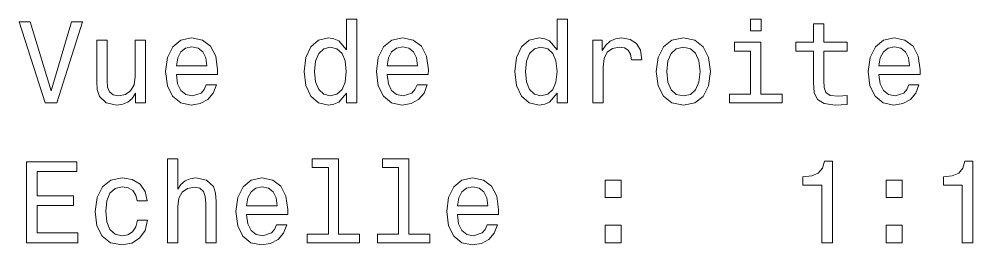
# Model space of a CAD drawing. Extents: x 276 to 976, y 40 to 757.
# Drawn here: x 328.78 to 370, y 358.5 to 368.26 of the extents above; entities that cross this region are included whole.
import ezdxf

# ---------------------------------------------------------------- set-up
doc = ezdxf.new("R2010")
doc.units = 0

msp = doc.modelspace()

# ---------------------------------------------------------------- linework, layer by layer
at = {"color": 7, "lineweight": 13}
for points in [[(331.037, 368.148), (330.16, 365.168), (329.257, 368.148), (328.778, 368.148), (329.908, 364.643), (330.412, 364.643), (331.517, 368.148)], [(342.924, 365.062), (342.924, 364.643), (343.368, 364.643), (343.368, 368.264), (342.929, 368.264), (342.929, 366.938), (342.591, 367.321), (342.385, 367.412), (342.148, 367.447), (341.719, 367.347), (341.386, 367.064), (341.169, 366.61), (341.094, 366), (341.169, 365.39), (341.386, 364.931), (341.719, 364.643), (342.148, 364.548), (342.385, 364.583), (342.597, 364.674)], [(352.032, 365.062), (352.032, 364.643), (352.476, 364.643), (352.476, 368.264), (352.037, 368.264), (352.037, 366.938), (351.7, 367.321), (351.493, 367.412), (351.256, 367.447), (350.827, 367.347), (350.494, 367.064), (350.277, 366.61), (350.202, 366), (350.277, 365.39), (350.494, 364.931), (350.827, 364.643), (351.256, 364.548), (351.493, 364.583), (351.705, 364.674)], [(360.848, 368.264), (360.379, 368.264), (360.379, 367.76), (360.848, 367.76)], [(363.107, 366.883), (363.107, 365.526), (363.138, 365.087), (363.279, 364.785), (363.561, 364.608), (364.04, 364.548), (364.565, 364.573), (364.565, 364.956), (364.182, 364.926), (363.834, 364.966), (363.647, 365.092), (363.566, 365.304), (363.551, 365.602), (363.551, 366.883), (364.565, 366.883), (364.565, 367.261), (363.551, 367.261), (363.551, 368.053), (363.107, 368.053), (363.107, 367.261), (362.341, 367.261), (362.341, 366.883)], [(334.24, 367.352), (333.796, 367.352), (333.796, 365.788), (333.746, 365.425), (333.599, 365.163), (333.372, 365.001), (333.075, 364.951), (332.838, 364.991), (332.687, 365.112), (332.601, 365.319), (332.581, 365.612), (332.581, 367.352), (332.137, 367.352), (332.137, 365.571), (332.152, 365.213), (332.248, 364.916), (332.54, 364.643), (333.009, 364.548), (333.262, 364.583), (333.478, 364.674), (333.665, 364.83), (333.816, 365.057), (333.816, 364.643), (334.24, 364.643)], [(335.576, 365.869), (337.352, 365.869), (337.357, 366.076), (337.276, 366.656), (337.054, 367.089), (336.701, 367.352), (336.232, 367.447), (335.773, 367.347), (335.42, 367.064), (335.193, 366.605), (335.112, 366), (335.188, 365.38), (335.415, 364.926), (335.763, 364.643), (336.217, 364.548), (336.61, 364.613), (336.933, 364.785), (337.17, 365.057), (337.306, 365.42), (336.867, 365.42), (336.777, 365.218), (336.646, 365.067), (336.272, 364.946), (335.985, 365.001), (335.768, 365.178), (335.627, 365.465), (335.576, 365.854)], [(344.684, 365.869), (346.46, 365.869), (346.465, 366.076), (346.384, 366.656), (346.162, 367.089), (345.809, 367.352), (345.34, 367.447), (344.881, 367.347), (344.528, 367.064), (344.301, 366.605), (344.22, 366), (344.296, 365.38), (344.523, 364.926), (344.871, 364.643), (345.325, 364.548), (345.718, 364.613), (346.041, 364.785), (346.278, 365.057), (346.414, 365.42), (345.975, 365.42), (345.885, 365.218), (345.754, 365.067), (345.38, 364.946), (345.093, 365.001), (344.876, 365.178), (344.735, 365.465), (344.684, 365.854)], [(353.571, 364.643), (354.014, 364.643), (354.014, 366.192), (354.06, 366.565), (354.196, 366.832), (354.418, 366.994), (354.715, 367.049), (354.937, 367.014), (355.104, 366.913), (355.205, 366.741), (355.24, 366.509), (355.689, 366.509), (355.628, 366.918), (355.462, 367.21), (355.184, 367.387), (354.806, 367.447), (354.549, 367.407), (354.327, 367.306), (354.13, 367.135), (353.974, 366.903), (353.974, 367.352), (353.571, 367.352)], [(356.309, 365.995), (356.39, 365.38), (356.622, 364.926), (356.99, 364.643), (357.484, 364.548), (357.973, 364.643), (358.341, 364.921), (358.573, 365.375), (358.659, 365.995), (358.573, 366.61), (358.341, 367.069), (357.973, 367.347), (357.484, 367.447), (356.99, 367.347), (356.622, 367.064), (356.39, 366.61)], [(360.833, 365.017), (360.833, 367.261), (359.693, 367.261), (359.693, 366.883), (360.389, 366.883), (360.389, 365.017), (359.481, 365.017), (359.481, 364.643), (361.751, 364.643), (361.751, 365.017)], [(365.937, 365.869), (367.712, 365.869), (367.717, 366.076), (367.636, 366.656), (367.414, 367.089), (367.061, 367.352), (366.592, 367.447), (366.133, 367.347), (365.78, 367.064), (365.553, 366.605), (365.473, 366), (365.548, 365.38), (365.775, 364.926), (366.123, 364.643), (366.577, 364.548), (366.97, 364.613), (367.293, 364.785), (367.53, 365.057), (367.666, 365.42), (367.228, 365.42), (367.137, 365.218), (367.006, 365.067), (366.633, 364.946), (366.345, 365.001), (366.128, 365.178), (365.987, 365.465), (365.937, 365.854)], [(335.576, 366.242), (335.632, 366.59), (335.768, 366.847), (335.975, 367.004), (336.247, 367.059), (336.514, 367.004), (336.721, 366.847), (336.847, 366.59), (336.893, 366.242)], [(342.223, 367.049), (342.516, 366.978), (342.738, 366.782), (342.869, 366.454), (342.919, 366), (342.869, 365.541), (342.738, 365.213), (342.516, 365.012), (342.223, 364.946), (341.946, 365.012), (341.734, 365.213), (341.593, 365.546), (341.548, 366), (341.593, 366.449), (341.734, 366.777), (341.946, 366.978)], [(344.684, 366.242), (344.74, 366.59), (344.876, 366.847), (345.083, 367.004), (345.355, 367.059), (345.622, 367.004), (345.829, 366.847), (345.955, 366.59), (346.001, 366.242)], [(351.331, 367.049), (351.624, 366.978), (351.846, 366.782), (351.977, 366.454), (352.027, 366), (351.977, 365.541), (351.846, 365.213), (351.624, 365.012), (351.331, 364.946), (351.054, 365.012), (350.842, 365.213), (350.701, 365.546), (350.656, 366), (350.701, 366.449), (350.842, 366.777), (351.054, 366.978)], [(356.763, 366), (356.808, 366.454), (356.95, 366.782), (357.176, 366.983), (357.484, 367.054), (357.787, 366.983), (358.014, 366.787), (358.155, 366.454), (358.205, 366), (358.155, 365.541), (358.014, 365.208), (357.787, 365.006), (357.484, 364.941), (357.176, 365.006), (356.95, 365.208), (356.808, 365.541)], [(365.937, 366.242), (365.992, 366.59), (366.128, 366.847), (366.335, 367.004), (366.607, 367.059), (366.875, 367.004), (367.081, 366.847), (367.207, 366.59), (367.253, 366.242)], [(329.101, 358.597), (331.32, 358.597), (331.32, 359.02), (329.565, 359.02), (329.565, 360.205), (331.128, 360.205), (331.128, 360.624), (329.565, 360.624), (329.565, 361.673), (331.28, 361.673), (331.28, 362.097), (329.101, 362.097)], [(335.188, 358.597), (335.632, 358.597), (335.632, 360.16), (335.677, 360.518), (335.823, 360.78), (336.05, 360.942), (336.353, 361.002), (336.595, 360.952), (336.746, 360.816), (336.822, 360.589), (336.847, 360.286), (336.847, 358.597), (337.291, 358.597), (337.291, 360.377), (337.271, 360.735), (337.18, 361.032), (336.883, 361.305), (336.419, 361.401), (336.166, 361.365), (335.95, 361.269), (335.768, 361.118), (335.632, 360.911), (335.632, 362.218), (335.188, 362.218)], [(342.143, 361.844), (342.143, 358.97), (341.23, 358.97), (341.23, 358.597), (343.494, 358.597), (343.494, 358.97), (342.586, 358.97), (342.586, 362.218), (341.447, 362.218), (341.447, 361.844)], [(345.179, 361.844), (345.179, 358.97), (344.266, 358.97), (344.266, 358.597), (346.53, 358.597), (346.53, 358.97), (345.622, 358.97), (345.622, 362.218), (344.483, 362.218), (344.483, 361.844)], [(363.465, 358.597), (363.924, 358.597), (363.924, 362.122), (363.581, 362.122), (363.491, 361.814), (363.309, 361.607), (363.032, 361.486), (362.648, 361.446), (362.648, 361.088), (363.465, 361.088)], [(369.537, 358.597), (369.996, 358.597), (369.996, 362.122), (369.653, 362.122), (369.563, 361.814), (369.381, 361.607), (369.104, 361.486), (368.72, 361.446), (368.72, 361.088), (369.537, 361.088)], [(333.877, 360.407), (334.316, 360.407), (334.225, 360.811), (334.008, 361.128), (333.67, 361.325), (333.231, 361.401), (332.747, 361.3), (332.379, 361.017), (332.147, 360.558), (332.066, 359.943), (332.142, 359.333), (332.369, 358.879), (332.727, 358.597), (333.216, 358.501), (333.65, 358.576), (333.988, 358.788), (334.22, 359.121), (334.321, 359.565), (333.897, 359.565), (333.821, 359.282), (333.68, 359.071), (333.478, 358.939), (333.231, 358.899), (332.924, 358.965), (332.702, 359.166), (332.566, 359.494), (332.52, 359.958), (332.566, 360.412), (332.707, 360.74), (332.934, 360.942), (333.231, 361.012), (333.493, 360.967), (333.69, 360.851), (333.821, 360.659)], [(338.612, 359.822), (340.388, 359.822), (340.393, 360.029), (340.312, 360.609), (340.09, 361.042), (339.737, 361.305), (339.268, 361.401), (338.809, 361.3), (338.456, 361.017), (338.229, 360.558), (338.148, 359.953), (338.224, 359.333), (338.451, 358.879), (338.799, 358.597), (339.253, 358.501), (339.646, 358.566), (339.969, 358.738), (340.206, 359.01), (340.342, 359.373), (339.903, 359.373), (339.813, 359.171), (339.682, 359.02), (339.308, 358.899), (339.021, 358.955), (338.804, 359.131), (338.663, 359.419), (338.612, 359.807)], [(347.72, 359.822), (349.496, 359.822), (349.501, 360.029), (349.42, 360.609), (349.198, 361.042), (348.845, 361.305), (348.376, 361.401), (347.917, 361.3), (347.564, 361.017), (347.337, 360.558), (347.256, 359.953), (347.332, 359.333), (347.559, 358.879), (347.907, 358.597), (348.361, 358.501), (348.754, 358.566), (349.077, 358.738), (349.314, 359.01), (349.45, 359.373), (349.012, 359.373), (348.921, 359.171), (348.79, 359.02), (348.416, 358.899), (348.129, 358.955), (347.912, 359.131), (347.771, 359.419), (347.72, 359.807)], [(354.1, 360.553), (354.796, 360.553), (354.796, 361.305), (354.1, 361.305)], [(366.244, 360.553), (366.94, 360.553), (366.94, 361.305), (366.244, 361.305)], [(338.612, 360.195), (338.668, 360.543), (338.804, 360.8), (339.011, 360.957), (339.283, 361.012), (339.55, 360.957), (339.757, 360.8), (339.883, 360.543), (339.929, 360.195)], [(347.72, 360.195), (347.776, 360.543), (347.912, 360.8), (348.119, 360.957), (348.391, 361.012), (348.658, 360.957), (348.865, 360.8), (348.991, 360.543), (349.037, 360.195)], [(354.1, 358.597), (354.796, 358.597), (354.796, 359.348), (354.1, 359.348)], [(366.244, 358.597), (366.94, 358.597), (366.94, 359.348), (366.244, 359.348)]]:
    msp.add_lwpolyline(points, close=True, dxfattribs=at)

doc.saveas('drawing.dxf')
